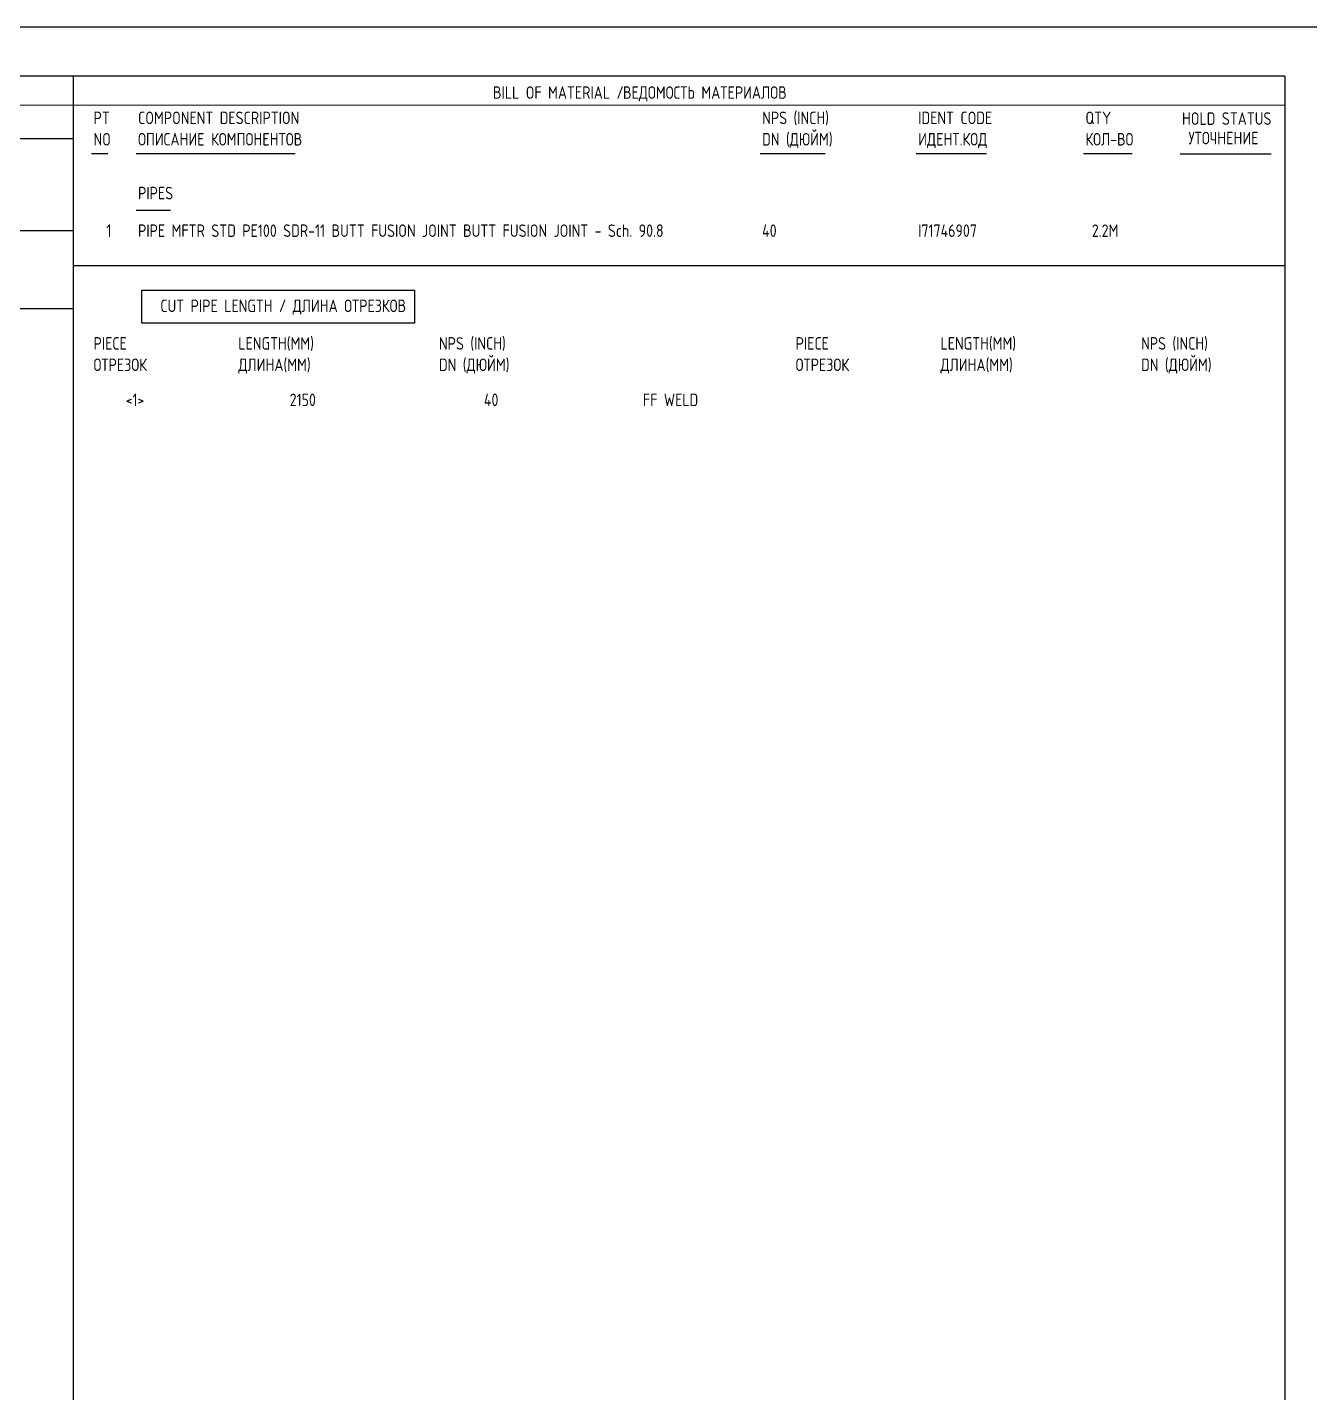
# Model space of a CAD drawing. Extents: x -1005 to 594, y -998 to 420.
# Drawn here: x 395.7 to 594, y 210 to 420 of the extents above; entities that cross this region are included whole.
import ezdxf

# ---------------------------------------------------------------- set-up
doc = ezdxf.new("R2010")
doc.units = 0
doc.styles.add('TTFN17', font='GOST type A')

msp = doc.modelspace()

# ---------------------------------------------------------------- linework, layer by layer
at = {"layer": 'GT_1', "flags": 128}
for points in [[(594, 420), (0, 420)], [(589.1, 412.5), (25.4, 412.5)], [(402.7, 412.5), (402.7, 7.5)], [(589.1, 412.5), (589.1, 7.5)], [(589.1, 408), (162.7, 407.9)], [(190.3, 402.9), (402.7, 402.9)], [(408.05, 400.53), (405.56, 400.53)], [(436.89, 400.53), (412.41, 400.53)], [(518.37, 400.53), (508.41, 400.53)], [(543.2, 400.53), (532.41, 400.53)], [(565.6, 400.53), (558.13, 400.53)], [(587, 400.5), (573, 400.5)], [(417.67, 391.85), (412.41, 391.85)], [(402.7, 388.7), (226.9, 388.7)], [(402.7, 383.34), (589, 383.34)], [(413.27, 379.55), (455.2, 379.55), (455.2, 374.51), (413.27, 374.51), (413.27, 379.55)], [(402.7, 376.7), (25.4, 376.7)]]:
    msp.add_lwpolyline(points, dxfattribs=at)

# ---------------------------------------------------------------- texts
at = {"layer": 'GT_1', "style": 'TTFN17'}
for s, p in [('BILL OF MATERIAL /', (467.29, 409)), ('ВЕДОМОСТЬ МАТЕРИАЛОВ', (487.29, 409)), ('PT', (405.85, 405.11)), ('COMPONENT DESCRIPTION', (412.7, 405.11)), ('NPS (INCH)', (508.7, 405.11)), ('IDENT CODE', (532.7, 405.11)), ('QTY', (558.42, 405.11)), ('HOLD STATUS', (573.29, 405)), ('NO', (405.85, 401.82)), ('ОПИСАНИЕ КОМПОНЕНТОВ', (412.7, 401.82)), ('DN (ДЮЙМ)', (508.7, 401.82)), ('ИДЕНТ.КОД', (532.7, 401.82)), ('КОЛ-ВО', (558.42, 401.82)), ('УТОЧНЕНИЕ', (574.29, 402)), ('PIPES', (412.7, 393.54)), ('  1', (405.85, 387.76)), ('PIPE MFTR STD PE100 SDR-11 BUTT FUSION JOINT BUTT FUSION JOINT - Sch. 90.8', (412.7, 387.76)), ('40', (508.7, 387.76)), ('I71746907', (532.7, 387.76)), (' 2.2M', (558.42, 387.76)), ('CUT PIPE LENGTH / ДЛИНА ОТРЕЗКОВ', (416.13, 376.2)), ('PIECE', (405.85, 370.42)), ('LENGTH(MM)', (428.13, 370.42)), ('NPS (INCH)', (458.99, 370.42)), ('PIECE', (513.85, 370.42)), ('LENGTH(MM)', (536.13, 370.42)), ('NPS (INCH)', (566.99, 370.42)), ('DN (ДЮЙМ)', (458.99, 367.13)), ('DN (ДЮЙМ)', (566.99, 367.13)), ('ОТРЕЗОК', (405.85, 367.13)), ('ДЛИНА(MM)', (428.13, 367.13)), ('ОТРЕЗОК', (513.85, 367.13)), ('ДЛИНА(MM)', (536.13, 367.13)), ('     <1>', (405.85, 361.74)), ('        2150', (428.13, 361.74)), ('       40', (458.99, 361.74)), ('    FF WELD', (486.42, 361.74))]:
    msp.add_text(s, height=1.925, dxfattribs=at).set_placement(p)

doc.saveas('drawing.dxf')
